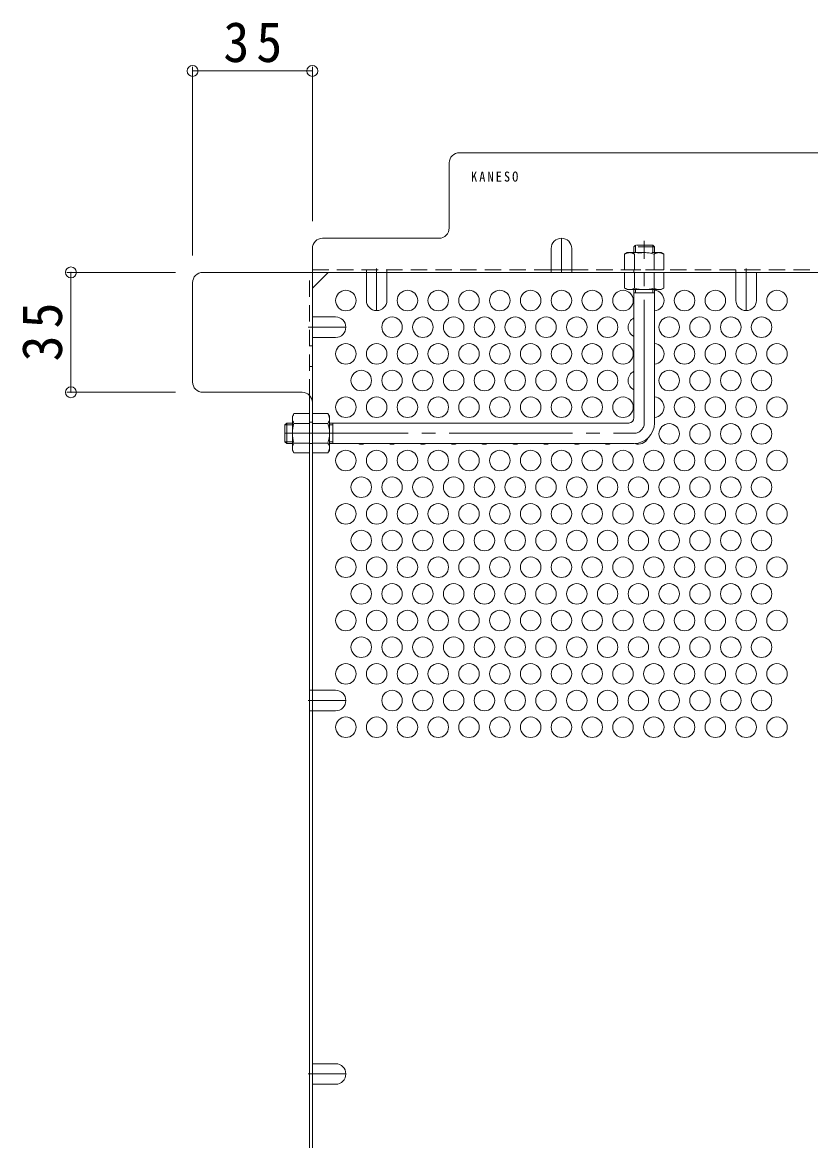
# Model space of a CAD drawing. Units: millimetres at full size, sheet at 1:4; details may follow other scales. Extents: x -953 to 1047, y -779 to 782.
# Drawn here: x 62.3 to 292.7, y 359.7 to 686.5 of the extents above; entities that cross this region are included whole.
import ezdxf

# ---------------------------------------------------------------- set-up
doc = ezdxf.new("R2010")
doc.units = ezdxf.units.MM
doc.header["$LTSCALE"] = 4
doc.header["$PDMODE"] = 32
doc.header["$PDSIZE"] = 3.2
for name, pattern in [('CHAIN1', [8, 5, -1, 1, -1]), ('CHAIN2', [12, 9, -1, 1, -1]), ('DASHED1', [1.8, 1.2, -0.6])]:
    doc.linetypes.add(name, pattern=pattern)
for name, color, linetype, lineweight in [('A-1_躯体', 3, 'Continuous', 9), ('A-4_その他', 7, 'Continuous', 9), ('A-5_文字', 7, 'Continuous', 9), ('A-6_寸法', 2, 'Continuous', 9), ('A-7_ハッチ', 2, 'Continuous', 9), ('A-8_記号', 2, 'Continuous', 9), ('A-B_ﾊｯﾁ', 2, 'Continuous', 9)]:
    doc.layers.add(name, color=color, linetype=linetype, lineweight=lineweight)
doc.styles.add('ＭＳ ゴシック', font='')
doc.styles.get('ＭＳ ゴシック').set_extended_font_data('MS Gothic')

msp = doc.modelspace()

# ---------------------------------------------------------------- linework, layer by layer
at = {"layer": 'A-1_躯体', "linetype": 'DASHED1'}
for p, q in [((241.092, 620.919), (241.592, 621.419)), ((246.592, 621.419), (241.592, 621.419)), ((241.592, 619.219), (241.592, 621.419)), ((247.092, 620.919), (246.592, 621.419)), ((246.592, 619.219), (246.592, 621.419)), ((247.092, 620.919), (241.092, 620.919)), ((241.092, 620.919), (241.092, 619.219)), ((247.092, 620.919), (247.092, 619.219))]:
    msp.add_line(p, q, dxfattribs=at)
at = {"layer": 'A-1_躯体', "linetype": 'CHAIN2'}
for p, q in [((244.092, 569.419), (244.092, 622.651)), ((139.092, 566.419), (241.092, 566.419))]:
    msp.add_line(p, q, dxfattribs=at)
at = {"layer": 'A-1_躯体'}
for p, q in [((241.092, 570.919), (241.092, 608.419)), ((241.592, 607.419), (241.592, 608.419)), ((246.592, 607.419), (246.592, 608.419)), ((247.092, 569.419), (247.092, 608.419)), ((247.092, 607.419), (241.092, 607.419)), ((139.592, 569.419), (139.092, 568.919)), ((139.092, 568.919), (139.092, 563.919)), ((141.292, 568.919), (139.092, 568.919)), ((139.592, 569.419), (139.592, 563.419)), ((139.592, 569.419), (141.292, 569.419)), ((152.092, 569.419), (239.592, 569.419)), ((153.092, 568.919), (152.092, 568.919)), ((153.092, 569.419), (153.092, 563.419)), ((139.592, 563.419), (139.092, 563.919)), ((141.292, 563.919), (139.092, 563.919)), ((139.592, 563.419), (141.292, 563.419)), ((153.092, 563.919), (152.092, 563.919)), ((152.092, 563.419), (241.092, 563.419))]:
    msp.add_line(p, q, dxfattribs=at)
for centre, radius in [((239.592, 570.919), 1.5), ((241.092, 569.419), 6)]:
    msp.add_arc(centre, radius, 270, 0, dxfattribs=at)
at = {"layer": 'A-1_躯体', "linetype": 'CHAIN2'}
msp.add_arc((241.092, 569.419), 3, 270, 0, dxfattribs=at)
at = {"layer": 'A-4_その他'}
for p, q in [((112.089, 673.531), (112.089, 618.419)), ((147.092, 673.531), (147.092, 628.419)), ((112.089, 672.331), (147.092, 672.331)), ((75.318, 613.419), (107.089, 613.419)), ((76.518, 613.419), (76.518, 578.418)), ((75.318, 578.418), (107.089, 578.418))]:
    msp.add_line(p, q, dxfattribs=at)
for p in [(112.089, 672.331), (147.092, 672.331), (76.518, 613.419), (76.518, 578.418)]:
    msp.add_point(p, dxfattribs=at)
at = {"layer": 'A-6_寸法'}
for centre in [(156.892, 605.208), (174.892, 605.208), (183.892, 605.208), (192.892, 605.208), (201.892, 605.208), (210.892, 605.208), (219.892, 605.208), (228.892, 605.208), (237.892, 605.208), (255.892, 605.208), (264.892, 605.208), (282.892, 605.208), (170.392, 597.413), (179.392, 597.413), (188.392, 597.413), (197.392, 597.413), (206.392, 597.413), (215.392, 597.413), (224.392, 597.413), (233.392, 597.413), (251.392, 597.413), (260.392, 597.413), (269.392, 597.413), (278.392, 597.413), (156.892, 589.619), (165.892, 589.619), (174.892, 589.619), (183.892, 589.619), (192.892, 589.619), (201.892, 589.619), (210.892, 589.619), (219.892, 589.619), (228.892, 589.619), (237.892, 589.619), (255.892, 589.619), (264.892, 589.619), (273.892, 589.619), (282.892, 589.619), (161.392, 581.825), (170.392, 581.825), (179.392, 581.825), (188.392, 581.825), (197.392, 581.825), (206.392, 581.825), (215.392, 581.825), (224.392, 581.825), (233.392, 581.825), (251.392, 581.825), (260.392, 581.825), (269.392, 581.825), (278.392, 581.825), (156.892, 574.031), (165.892, 574.031), (174.892, 574.031), (183.892, 574.031), (192.892, 574.031), (201.892, 574.031), (210.892, 574.031), (219.892, 574.031), (228.892, 574.031), (237.892, 574.031), (255.892, 574.031), (264.892, 574.031), (273.892, 574.031), (282.892, 574.031), (251.392, 566.236), (260.392, 566.236), (269.392, 566.236), (278.392, 566.236), (156.892, 558.442), (165.892, 558.442), (174.892, 558.442), (183.892, 558.442), (192.892, 558.442), (201.892, 558.442), (210.892, 558.442), (219.892, 558.442), (228.892, 558.442), (237.892, 558.442), (246.892, 558.442), (255.892, 558.442), (264.892, 558.442), (273.892, 558.442), (282.892, 558.442), (161.392, 550.648), (170.392, 550.648), (179.392, 550.648), (188.392, 550.648), (197.392, 550.648), (206.392, 550.648), (215.392, 550.648), (224.392, 550.648), (233.392, 550.648), (242.392, 550.648), (251.392, 550.648), (260.392, 550.648), (269.392, 550.648), (278.392, 550.648), (156.892, 542.854), (165.892, 542.854), (174.892, 542.854), (183.892, 542.854), (192.892, 542.854), (201.892, 542.854), (210.892, 542.854), (219.892, 542.854), (228.892, 542.854), (237.892, 542.854), (246.892, 542.854), (255.892, 542.854), (264.892, 542.854), (273.892, 542.854), (282.892, 542.854), (161.392, 535.06), (170.392, 535.06), (179.392, 535.06), (188.392, 535.06), (197.392, 535.06), (206.392, 535.06), (215.392, 535.06), (224.392, 535.06), (233.392, 535.06), (242.392, 535.06), (251.392, 535.06), (260.392, 535.06), (269.392, 535.06), (278.392, 535.06), (156.892, 527.265), (165.892, 527.265), (174.892, 527.265), (183.892, 527.265), (192.892, 527.265), (201.892, 527.265), (210.892, 527.265), (219.892, 527.265), (228.892, 527.265), (237.892, 527.265), (246.892, 527.265), (255.892, 527.265), (264.892, 527.265), (273.892, 527.265), (282.892, 527.265), (161.392, 519.471), (170.392, 519.471), (179.392, 519.471), (188.392, 519.471), (197.392, 519.471), (206.392, 519.471), (215.392, 519.471), (224.392, 519.471), (233.392, 519.471), (242.392, 519.471), (251.392, 519.471), (260.392, 519.471), (269.392, 519.471), (278.392, 519.471), (156.892, 511.677), (165.892, 511.677), (174.892, 511.677), (183.892, 511.677), (192.892, 511.677), (201.892, 511.677), (210.892, 511.677), (219.892, 511.677), (228.892, 511.677), (237.892, 511.677), (246.892, 511.677), (255.892, 511.677), (264.892, 511.677), (273.892, 511.677), (282.892, 511.677), (161.392, 503.883), (170.392, 503.883), (179.392, 503.883), (188.392, 503.883), (197.392, 503.883), (206.392, 503.883), (215.392, 503.883), (224.392, 503.883), (233.392, 503.883), (242.392, 503.883), (251.392, 503.883), (260.392, 503.883), (269.392, 503.883), (278.392, 503.883), (156.892, 496.088), (165.892, 496.088), (174.892, 496.088), (183.892, 496.088), (192.892, 496.088), (201.892, 496.088), (210.892, 496.088), (219.892, 496.088), (228.892, 496.088), (237.892, 496.088), (246.892, 496.088), (255.892, 496.088), (264.892, 496.088), (273.892, 496.088), (282.892, 496.088), (170.392, 488.294), (179.392, 488.294), (188.392, 488.294), (197.392, 488.294), (206.392, 488.294), (215.392, 488.294), (224.392, 488.294), (233.392, 488.294), (242.392, 488.294), (251.392, 488.294), (260.392, 488.294), (269.392, 488.294), (278.392, 488.294), (156.892, 480.5), (165.892, 480.5), (174.892, 480.5), (183.892, 480.5), (192.892, 480.5), (201.892, 480.5), (210.892, 480.5), (219.892, 480.5), (228.892, 480.5), (237.892, 480.5), (246.892, 480.5), (255.892, 480.5), (264.892, 480.5), (273.892, 480.5), (282.892, 480.5)]:
    msp.add_circle(centre, 3, dxfattribs=at)
for centre, start, end in [((246.892, 605.208), 273.82255, 86.17745), ((242.392, 597.413), 115.67929, 244.32071), ((246.892, 589.619), 273.82255, 86.17745), ((242.392, 581.825), 115.67929, 244.32071), ((246.892, 574.031), 273.82255, 86.17745), ((161.392, 566.236), 249.91728, 290.08272), ((170.392, 566.236), 249.91728, 290.08272), ((179.392, 566.236), 249.91728, 290.08272), ((188.392, 566.236), 249.91728, 290.08272), ((197.392, 566.236), 249.91728, 290.08272), ((206.392, 566.236), 249.91728, 290.08272), ((215.392, 566.236), 249.91728, 290.08272), ((224.392, 566.236), 249.91728, 290.08272), ((233.392, 566.236), 249.91728, 290.08272), ((242.392, 566.236), 249.61755, 334.82208)]:
    msp.add_arc(centre, 3, start, end, dxfattribs=at)
at = {"layer": 'A-7_ハッチ'}
for p, q in [((335.392, 648.419), (190.093, 648.419)), ((187.093, 626.419), (187.093, 645.419)), ((150.092, 623.419), (184.093, 623.419)), ((147.092, 620.419), (147.092, 28.812)), ((115.089, 613.419), (756.696, 613.419)), ((147.092, 608.807), (151.704, 613.419)), ((216.892, 614.219), (222.892, 614.219)), ((112.089, 581.418), (112.089, 610.419)), ((144.092, 578.418), (115.089, 578.418)), ((146.292, 577.458), (146.292, 343.076))]:
    msp.add_line(p, q, dxfattribs=at)
at = {"layer": 'A-7_ハッチ', "linetype": 'DASHED1'}
for p, q in [((146.292, 577.458), (146.292, 613.419)), ((147.092, 614.219), (216.892, 614.219)), ((162.892, 613.419), (162.892, 614.219)), ((168.892, 613.419), (168.892, 614.219)), ((222.892, 614.219), (648.892, 614.219)), ((241.092, 613.419), (241.092, 614.219)), ((270.892, 613.419), (270.892, 614.219)), ((147.092, 591.957), (146.292, 591.957)), ((147.092, 585.957), (146.292, 585.957)), ((146.292, 569.619), (147.092, 569.619)), ((146.292, 563.419), (147.092, 563.419)), ((147.092, 491.295), (146.292, 491.295)), ((147.092, 485.295), (146.292, 485.295))]:
    msp.add_line(p, q, dxfattribs=at)
at = {"layer": 'A-7_ハッチ'}
for centre, start, end in [((190.093, 645.419), 90, 180), ((184.093, 626.419), 270, 0), ((150.092, 620.419), 90, 180), ((115.089, 610.419), 90, 180), ((115.089, 581.418), 180, 270), ((144.092, 575.418), 0, 90)]:
    msp.add_arc(centre, 3, start, end, dxfattribs=at)
at = {"layer": 'A-8_記号', "linetype": 'CHAIN1'}
for p, q in [((219.892, 613.419), (219.892, 623.419)), ((165.892, 614.619), (165.892, 602.269)), ((273.892, 614.619), (273.892, 602.269)), ((145.892, 597.413), (156.892, 597.413)), ((145.892, 488.295), (156.892, 488.295)), ((145.892, 379.174), (156.892, 379.174))]:
    msp.add_line(p, q, dxfattribs=at)
at = {"layer": 'A-8_記号'}
for p, q in [((216.892, 620.419), (216.892, 613.419)), ((222.892, 620.419), (222.892, 613.419)), ((162.892, 605.269), (162.892, 613.419)), ((168.892, 605.269), (168.892, 613.419)), ((270.892, 605.269), (270.892, 613.419)), ((276.892, 605.269), (276.892, 613.419)), ((153.892, 600.413), (147.092, 600.413)), ((153.892, 594.413), (147.092, 594.413)), ((153.892, 491.295), (147.092, 491.295)), ((153.892, 485.295), (147.092, 485.295)), ((153.892, 382.174), (147.092, 382.174)), ((153.892, 376.174), (147.092, 376.174))]:
    msp.add_line(p, q, dxfattribs=at)
for centre, start, end in [((219.892, 620.419), 0, 180), ((165.892, 605.269), 180, 0), ((273.892, 605.269), 180, 0), ((153.892, 597.413), 270, 90), ((153.892, 488.295), 270, 90), ((153.892, 379.174), 270, 90)]:
    msp.add_arc(centre, 3, start, end, dxfattribs=at)
at = {"layer": 'A-B_ﾊｯﾁ', "linetype": 'DASHED1'}
for p, q in [((239.092, 619.219), (238.342, 618.786)), ((238.342, 614.219), (238.342, 618.786)), ((239.092, 619.219), (249.092, 619.219)), ((241.229, 618.786), (241.229, 614.219)), ((246.955, 618.786), (246.955, 614.219)), ((249.092, 619.219), (249.842, 618.786)), ((249.842, 614.219), (249.842, 618.786)), ((238.342, 614.219), (249.842, 614.219))]:
    msp.add_line(p, q, dxfattribs=at)
at = {"layer": 'A-B_ﾊｯﾁ'}
for p, q in [((249.842, 613.419), (238.342, 613.419)), ((238.342, 613.419), (238.342, 608.852)), ((241.229, 608.852), (241.229, 613.419)), ((246.955, 608.852), (246.955, 613.419)), ((249.842, 613.419), (249.842, 608.852)), ((239.092, 608.419), (238.342, 608.852)), ((249.092, 608.419), (239.092, 608.419)), ((249.092, 608.419), (249.842, 608.852)), ((141.292, 571.419), (141.725, 572.169)), ((146.292, 572.169), (141.725, 572.169)), ((146.292, 572.169), (146.292, 560.669)), ((147.092, 572.169), (147.092, 560.669)), ((147.092, 572.169), (151.659, 572.169)), ((152.092, 571.419), (151.659, 572.169)), ((141.292, 571.419), (141.292, 561.419)), ((141.725, 569.282), (146.292, 569.282)), ((151.659, 569.282), (147.092, 569.282)), ((152.092, 571.419), (152.092, 561.419)), ((141.725, 563.556), (146.292, 563.556)), ((151.659, 563.556), (147.092, 563.556)), ((141.292, 561.419), (141.725, 560.669)), ((146.292, 560.669), (141.725, 560.669)), ((147.092, 560.669), (151.659, 560.669)), ((152.092, 561.419), (151.659, 560.669))]:
    msp.add_line(p, q, dxfattribs=at)
at = {"layer": 'A-B_ﾊｯﾁ', "linetype": 'DASHED1'}
for centre, radius, start, end in [((239.987, 615.937), 3.29, 93.92075, 120), ((239.752, 616.484), 2.735, 57.31491, 89.78969), ((244.092, 609.536), 9.683, 72.79973, 107.20026), ((248.432, 616.484), 2.735, 90.2103, 122.68507), ((248.197, 615.937), 3.29, 59.99998, 86.07924)]:
    msp.add_arc(centre, radius, start, end, dxfattribs=at)
at = {"layer": 'A-B_ﾊｯﾁ'}
for centre, radius, start, end in [((239.987, 611.701), 3.29, 239.99998, 266.07924), ((239.752, 611.154), 2.735, 270.2103, 302.68507), ((244.092, 618.101), 9.683, 252.79973, 287.20026), ((248.432, 611.154), 2.735, 237.31491, 269.78969), ((248.197, 611.701), 3.29, 273.92075, 300), ((144.574, 570.524), 3.29, 150, 176.07925), ((148.81, 570.524), 3.29, 3.92075, 30), ((144.027, 570.759), 2.735, 180.21031, 212.68509), ((150.975, 566.419), 9.683, 162.79974, 197.20027), ((149.357, 570.759), 2.735, 327.31491, 359.78969), ((142.41, 566.419), 9.683, 342.79973, 17.20026), ((144.027, 562.079), 2.735, 147.31493, 179.7897), ((149.357, 562.079), 2.735, 0.2103, 32.68507), ((144.574, 562.314), 3.29, 183.92076, 210.00002), ((148.81, 562.314), 3.29, 329.99998, 356.07924)]:
    msp.add_arc(centre, radius, start, end, dxfattribs=at)

# ---------------------------------------------------------------- texts
at = {"layer": 'A-4_その他', "color": 2, "insert": (121.09, 674.731), "char_height": 11.73, "attachment_point": 7, "style": 'ＭＳ ゴシック'}
msp.add_mtext('\\T1.27;\\W0.95;35', dxfattribs=at)
at = {"layer": 'A-4_その他', "color": 2, "insert": (74.118, 587.418), "char_height": 11.73, "attachment_point": 7, "rotation": 90, "style": 'ＭＳ ゴシック'}
msp.add_mtext('\\T1.27;\\W0.95;35', dxfattribs=at)
at = {"layer": 'A-5_文字', "color": 6, "insert": (193.468, 639.919), "char_height": 2.933, "attachment_point": 7, "style": 'ＭＳ ゴシック'}
msp.add_mtext('\\T1.34;\\W0.9;KANESO', dxfattribs=at)

doc.saveas('drawing.dxf')
